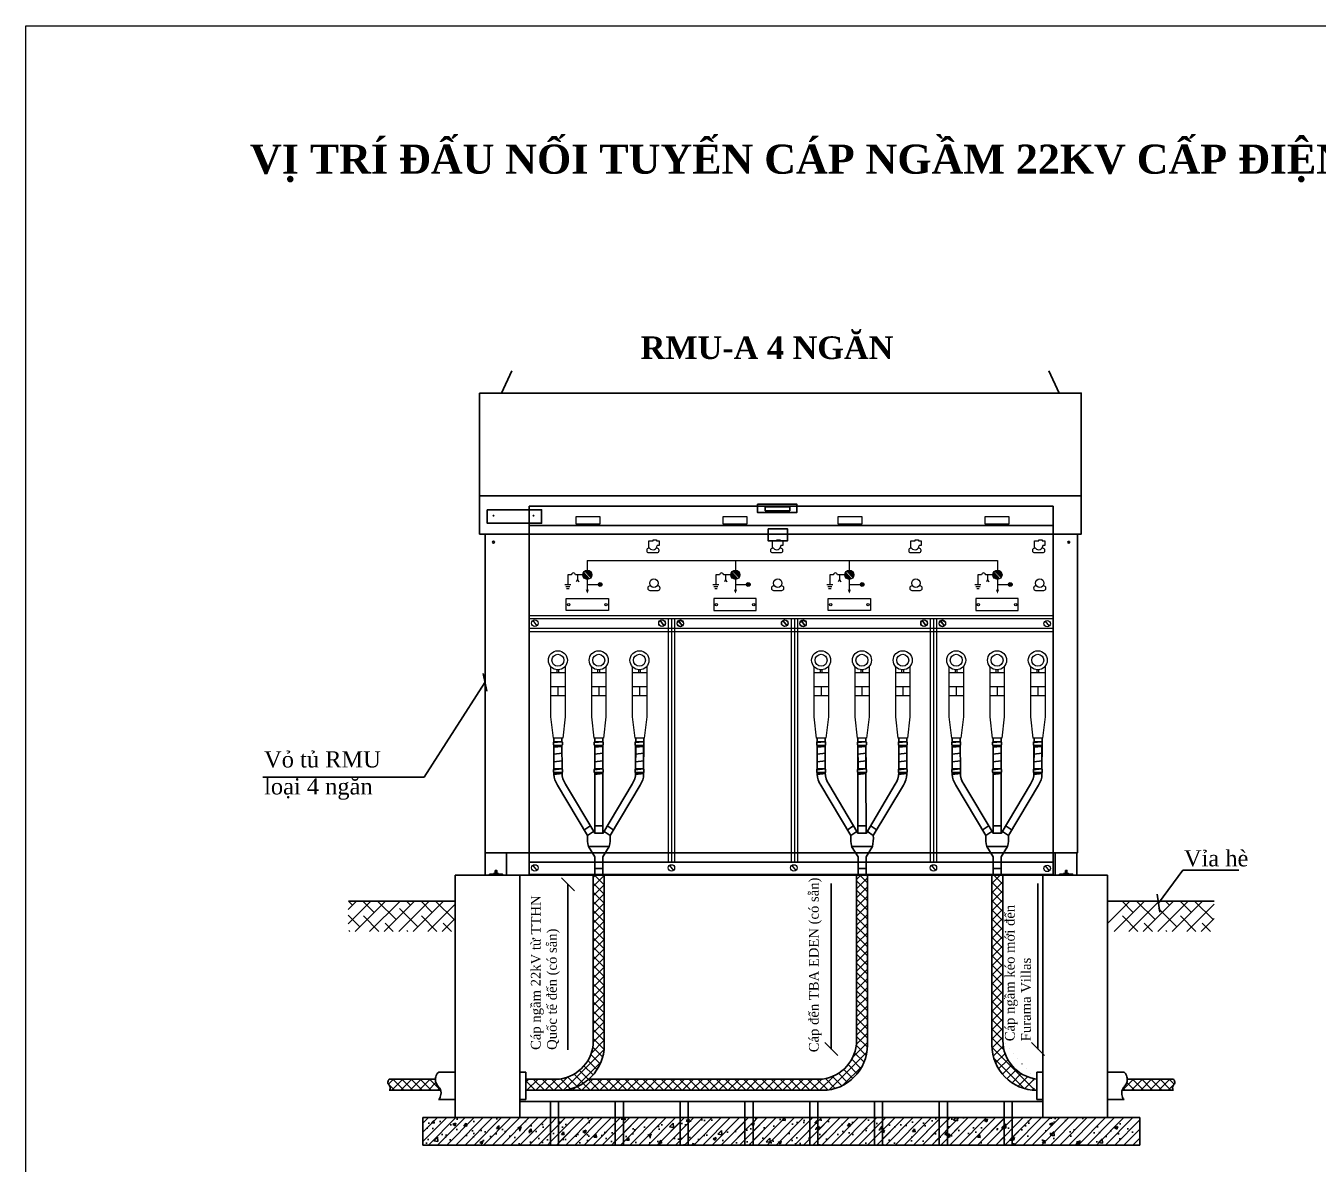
# Model space of a CAD drawing. Extents: x -186 to 682, y 299 to 595.
# Drawn here: x 275.7 to 475.5, y 419.3 to 595.2 of the extents above; entities that cross this region are included whole.
import ezdxf

# ---------------------------------------------------------------- set-up
doc = ezdxf.new("R2010")
doc.units = 0
doc.header["$LTSCALE"] = 2
doc.header["$MEASUREMENT"] = 0
doc.layers.get('0').update_dxf_attribs({"linetype": 'CONTINUOUS'})
doc.layers.get('DEFPOINTS').update_dxf_attribs({"linetype": 'CONTINUOUS'})
for name, color, linetype, lineweight in [('0-CON', 7, 'CONTINUOUS', 0), ('D.CHINH', 33, 'CONTINUOUS', 20), ('D.PHU', 143, 'CONTINUOUS', 13), ('DUONG CHINH', 151, 'CONTINUOUS', 18), ('DUONG PHU', 135, 'CONTINUOUS', 20), ('KHUNG TEN', 10, 'CONTINUOUS', 25)]:
    doc.layers.add(name, color=color, linetype=linetype, lineweight=lineweight)
for name, color, linetype in [('dien', 1, 'CONTINUOUS'), ('ff', 1, 'CONTINUOUS'), ('KETCAU', 7, 'CONTINUOUS'), ('XA-TT1', 7, 'CONTINUOUS'), ('XA-TT2', 7, 'CONTINUOUS')]:
    doc.layers.add(name, color=color, linetype=linetype)
doc.styles.add('COM2', font='VNARIAL.TTF', dxfattribs={"height": 2})
doc.styles.get("Standard").update_dxf_attribs({"font": 'ISOCP'})
doc.styles.add('VIET25', font='vntime.TTF', dxfattribs={"height": 2.5})
doc.dimstyles.new('PKT1', dxfattribs={"dimtxt": 2, "dimasz": 2, "dimexe": 3, "dimexo": 2, "dimgap": 1, "dimtad": 0, "dimtoh": 1, "dimdec": 0, "dimlfac": 10, "dimdsep": 46, "dimtxsty": 'COM2', "dimblk1": 'OBLIQUE', "dimblk2": 'OBLIQUE', "dimsah": 1, "dimcen": -1, "dimdle": 3, "dimclrd": 4, "dimclre": 4, "dimadec": 0, "dimazin": 0, "dimtfac": 1, "dimtdec": 0, "dimtmove": 0, "dimatfit": 3, "dimldrblk": 'OBLIQUE', "dimfxl": 3, "dimtvp": 1, "dimtolj": 1, "dimtzin": 0, "dimarcsym": 0})
pattern_1 = [(50, (354.4433, 97.8686), (5.02082, -0.439265), [0.525, -5.775]), (355, (354.4433, 97.8686), (-0.97126, 5.265345), [0.42, -4.62]), (100.4514, (354.8617, 97.832), (4.049566, 4.82608), [0.44618, -4.907995]), (46.1842, (354.443, 99.2686), (7.47069, -1.15863), [0.7875, -8.6625]), (96.6356, (355.066, 99.172), (6.54264, 6.81883), [0.66927, -7.36199]), (351.1842, (354.443, 99.2686), (6.54263, 6.81883), [0.63, -6.93]), (21, (355.1433, 98.9186), (4.17835, -2.81833), [0.525, -5.775]), (326, (355.1433, 98.9186), (1.70321, 5.07605), [0.42, -4.62]), (71.4514, (355.4915, 98.6837), (5.88156, 2.257713), [0.44618, -4.907995]), (37.5, (354.4433, 97.8686), (0.085119, 2.330257), [0, -4.564, 0, -4.69, 0, -4.6375]), (7.5, (354.4433, 97.8686), (1.841487, 2.760882), [0, -2.674, 0, -4.459, 0, -1.7675]), (327.5, (352.8823, 97.8686), (3.736757, -0.157884), [0, -1.75, 0, -5.46, 0, -7.245]), (317.5, (352.1823, 97.8686), (4.082303, 0.700735), [0, -2.275, 0, -3.626, 0, -5.145])]
pattern_2 = [(45, (354.4433, 97.8686), (-0.7071068, 0.7071068), [])]
pattern_3 = [(45, (354.4433, 97.8686), (-0.7071068, 0.7071068), []), (135, (354.4433, 97.8686), (-0.7071068, -0.7071068), [])]

# ---------------------------------------------------------------- blocks, each defined once
blk = doc.blocks.new('_OBLIQUE')
at = {"color": 0, "linetype": 'ByBlock'}
blk.add_line((-0.5, -0.5), (0.5, 0.5), dxfattribs=at)
blk = doc.blocks.new('1')
at = {"layer": 'dien', "color": 206}
for p, q in [((-112.04, 538.45), (-110.43, 541.87)), ((-25.83, 538.46), (-27.43, 541.87)), ((-115.43, 522.59), (-22.44, 522.59))]:
    blk.add_line(p, q, dxfattribs=at)
for points in [[(-115.43, 538.45), (-22.44, 538.45), (-22.44, 516.65), (-115.43, 516.65)], [(-114.24, 520.42), (-105.84, 520.42), (-105.84, 518.33), (-114.24, 518.33)], [(-72.48, 521.26), (-66.38, 521.26), (-66.38, 520), (-72.48, 520)], [(-71.28, 520.85), (-67.48, 520.85), (-67.48, 520.27), (-71.28, 520.27)], [(-70.8, 517.49), (-67.85, 517.49), (-67.85, 515.6), (-70.8, 515.6)], [(-114.58, 516.65), (-23.01, 516.65), (-23.01, 467.39), (-114.58, 467.39)], [(-114.58, 467.39), (-111.25, 467.39), (-111.25, 463.95), (-114.58, 463.95)], [(-26.44, 467.39), (-23.11, 467.39), (-23.11, 463.95), (-26.44, 463.95)]]:
    blk.add_lwpolyline(points, close=True, dxfattribs=at)
for points in [[(-113.33, 519.49, 1), (-113.24, 519.49, 1)], [(-107.14, 519.49, 1), (-107.05, 519.49, 1)], [(-113.43, 515.4, 1), (-113.15, 515.4, 1)], [(-24.5, 515.4, 1), (-24.23, 515.4, 1)]]:
    blk.add_lwpolyline(points, format="xyb", close=True, dxfattribs=at)
blk = doc.blocks.new('2')
at = {"layer": 'DUONG PHU'}
for p, q in [((-83.35, 496.33), (-83.35, 488.52)), ((-81.11, 496.33), (-81.11, 488.52)), ((-77.04, 496.33), (-77.04, 488.52)), ((-74.81, 496.33), (-74.81, 488.52)), ((-70.74, 496.33), (-70.74, 488.52)), ((-68.5, 496.33), (-68.5, 488.52)), ((-81.11, 495.34), (-83.35, 495.34)), ((-74.81, 495.34), (-77.04, 495.34)), ((-68.5, 495.34), (-70.74, 495.34)), ((-81.11, 493.19), (-83.35, 493.19)), ((-81.11, 491.81), (-83.35, 491.81)), ((-82.23, 493.19), (-82.23, 491.81)), ((-74.81, 493.19), (-77.04, 493.19)), ((-74.81, 491.81), (-77.04, 491.81)), ((-75.92, 493.19), (-75.92, 491.81)), ((-68.5, 493.19), (-70.74, 493.19)), ((-68.5, 491.81), (-70.74, 491.81)), ((-69.62, 493.19), (-69.62, 491.81)), ((-83.35, 488.52), (-82.97, 485.25)), ((-81.11, 488.52), (-81.49, 485.25)), ((-77.04, 488.52), (-76.66, 485.25)), ((-74.81, 488.52), (-75.19, 485.25)), ((-70.74, 488.52), (-70.36, 485.25)), ((-68.5, 488.52), (-68.88, 485.25)), ((-81.49, 485.25), (-82.97, 485.25)), ((-81.49, 485.25), (-81.8, 485.25)), ((-75.19, 485.25), (-76.66, 485.25)), ((-75.19, 485.25), (-75.5, 485.25)), ((-68.88, 485.25), (-70.36, 485.25)), ((-68.88, 485.25), (-69.19, 485.25))]:
    blk.add_line(p, q, dxfattribs=at)
for points in [[(-82.11, 495.81), (-82.11, 495.34), (-82.34, 495.34), (-82.34, 495.81)], [(-75.81, 495.81), (-75.81, 495.34), (-76.04, 495.34), (-76.04, 495.81)], [(-69.5, 495.81), (-69.5, 495.34), (-69.73, 495.34), (-69.73, 495.81)]]:
    blk.add_lwpolyline(points, dxfattribs=at)
for centre, radius in [((-82.23, 497.28), 1.47), ((-82.23, 497.28), 0.925), ((-75.92, 497.28), 1.47), ((-75.92, 497.28), 0.925), ((-69.62, 497.28), 1.47), ((-69.62, 497.28), 0.925)]:
    blk.add_circle(centre, radius, dxfattribs=at)
at = {"layer": 'ff', "color": 8}
for p, q in [((-76.52, 465.1), (-76.52, 464.09)), ((-75.28, 465.1), (-76.52, 465.1)), ((-75.28, 464.09), (-75.28, 465.1))]:
    blk.add_line(p, q, dxfattribs=at)
at = {"layer": 'KETCAU', "color": 8}
for p, q in [((-76.52, 466.9), (-77.51, 468.48)), ((-77.51, 468.48), (-74.3, 468.48)), ((-75.28, 466.9), (-74.3, 468.48))]:
    blk.add_line(p, q, dxfattribs=at)
for points in [[(-76.52, 466.9), (-76.52, 464.11)], [(-75.28, 466.9), (-75.28, 464.11)]]:
    blk.add_lwpolyline(points, dxfattribs=at)
at = {"layer": 'XA-TT1', "color": 8}
for p, q in [((-77.31, 471.66), (-78.22, 471.03)), ((-76.53, 471.68), (-75.29, 471.68)), ((-74.5, 471.66), (-73.59, 471.02)), ((-76.73, 470.84), (-77.64, 470.2)), ((-76.53, 470.55), (-75.29, 470.55)), ((-75.07, 470.84), (-74.16, 470.2))]:
    blk.add_line(p, q, dxfattribs=at)
at = {"layer": 'XA-TT1', "color": 8, "flags": 128}
for points in [[(-82.84, 484.7), (-82.84, 485.25)], [(-82.83, 480.5), (-82.84, 484.12)], [(-81.61, 485.25), (-81.61, 484.7)], [(-81.61, 484.12), (-81.59, 480.49)], [(-76.54, 484.69), (-76.54, 485.25)], [(-76.53, 480.49), (-76.54, 484.13)], [(-76.52, 480.5), (-76.53, 484.12)], [(-75.3, 485.25), (-75.3, 484.7)], [(-75.3, 484.13), (-75.3, 480.49)], [(-75.3, 484.12), (-75.29, 480.49)], [(-70.22, 480.5), (-70.23, 484.12)], [(-70.2, 484.12), (-70.21, 480.36)], [(-70.2, 485.25), (-70.2, 484.56)], [(-68.99, 484.12), (-68.98, 480.49)], [(-68.97, 480.48), (-68.96, 484.15)], [(-68.96, 484.68), (-68.96, 485.25)], [(-76.53, 470.5), (-76.53, 479.92)], [(-75.3, 479.92), (-75.29, 470.51)]]:
    blk.add_lwpolyline(points, dxfattribs=at)
for points in [[(-77.64, 470.2), (-82.28, 477.97, -0.153961), (-82.83, 479.69), (-82.83, 479.92)], [(-81.59, 479.93), (-81.59, 479.86, 0.153961), (-81.05, 478.14), (-76.53, 470.55)], [(-70.21, 479.92), (-70.21, 479.86, -0.153961), (-70.76, 478.14), (-75.29, 470.53)], [(-74.16, 470.2), (-69.52, 477.97, 0.153961), (-68.98, 479.69), (-68.98, 479.93)]]:
    blk.add_lwpolyline(points, format="xyb", dxfattribs=at)
at = {"layer": 'XA-TT2', "color": 8}
for p, q in [((-81.61, 484.7), (-82.9, 484.55)), ((-82.9, 484.22), (-82.9, 484.6)), ((-81.54, 483.98), (-82.9, 483.98)), ((-81.57, 483.97), (-82.86, 483.83)), ((-82.8, 484.7), (-81.64, 484.7)), ((-81.64, 484.12), (-82.8, 484.12)), ((-81.54, 484.6), (-81.54, 484.22)), ((-75.3, 484.7), (-76.6, 484.55)), ((-76.6, 484.22), (-76.6, 484.6)), ((-75.24, 483.98), (-76.6, 483.98)), ((-75.26, 483.97), (-76.56, 483.83)), ((-76.5, 484.7), (-75.34, 484.7)), ((-75.34, 484.12), (-76.5, 484.12)), ((-75.24, 484.6), (-75.24, 484.22)), ((-69, 484.7), (-70.29, 484.55)), ((-70.29, 484.22), (-70.29, 484.6)), ((-68.93, 483.98), (-70.29, 483.98)), ((-68.96, 483.97), (-70.25, 483.83)), ((-70.19, 484.7), (-69.03, 484.7)), ((-69.03, 484.12), (-70.19, 484.12)), ((-68.93, 484.6), (-68.93, 484.22)), ((-81.57, 482.9), (-82.86, 482.75)), ((-81.57, 481.73), (-82.86, 481.59)), ((-75.26, 482.9), (-76.56, 482.75)), ((-75.26, 481.73), (-76.56, 481.59)), ((-68.96, 482.9), (-70.25, 482.75)), ((-68.96, 481.73), (-70.25, 481.59)), ((-81.61, 480.49), (-82.9, 480.35)), ((-82.9, 480.02), (-82.9, 480.4)), ((-81.54, 479.78), (-82.9, 479.78)), ((-81.57, 479.77), (-82.86, 479.62)), ((-82.8, 480.5), (-81.64, 480.5)), ((-81.64, 479.92), (-82.8, 479.92)), ((-81.54, 480.4), (-81.54, 480.02)), ((-75.3, 480.49), (-76.6, 480.35)), ((-76.6, 480.02), (-76.6, 480.4)), ((-75.24, 479.78), (-76.6, 479.78)), ((-75.26, 479.77), (-76.56, 479.62)), ((-76.5, 480.5), (-75.34, 480.5)), ((-75.34, 479.92), (-76.5, 479.92)), ((-75.24, 480.4), (-75.24, 480.02)), ((-69, 480.49), (-70.29, 480.35)), ((-70.29, 480.02), (-70.29, 480.4)), ((-68.93, 479.78), (-70.29, 479.78)), ((-68.96, 479.77), (-70.25, 479.62)), ((-70.19, 480.5), (-69.03, 480.5)), ((-69.03, 479.92), (-70.19, 479.92)), ((-68.93, 480.4), (-68.93, 480.02))]:
    blk.add_line(p, q, dxfattribs=at)
for centre, radius, start, end in [((-82.8, 484.6), 0.1, 90, 180), ((-82.8, 484.22), 0.1, 180, 270), ((-81.64, 484.6), 0.1, 0, 90), ((-81.64, 484.22), 0.1, 270, 360), ((-76.5, 484.6), 0.1, 90, 180), ((-76.5, 484.22), 0.1, 180, 270), ((-75.34, 484.6), 0.1, 0, 90), ((-75.34, 484.22), 0.1, 270, 360), ((-70.19, 484.6), 0.1, 90, 180), ((-70.19, 484.22), 0.1, 180, 270), ((-69.03, 484.6), 0.1, 0, 90), ((-69.03, 484.22), 0.1, 270, 360), ((-82.8, 480.4), 0.1, 90, 180), ((-82.8, 480.02), 0.1, 180, 270), ((-81.64, 480.4), 0.1, 0, 90), ((-81.64, 480.02), 0.1, 270, 360), ((-76.5, 480.4), 0.1, 90, 180), ((-76.5, 480.02), 0.1, 180, 270), ((-75.34, 480.4), 0.1, 0, 90), ((-75.34, 480.02), 0.1, 270, 360), ((-70.19, 480.4), 0.1, 90, 180), ((-70.19, 480.02), 0.1, 180, 270), ((-69.03, 480.4), 0.1, 0, 90), ((-69.03, 480.02), 0.1, 270, 360), ((-71.47, 469.82), 6.18, 176.4366, 192.4983), ((-80.33, 469.82), 6.18, 347.5017, 3.5634)]:
    blk.add_arc(centre, radius, start, end, dxfattribs=at)

msp = doc.modelspace()

# ---------------------------------------------------------------- hatches: boundary and pattern name
at = {"layer": 'D.CHINH'}
h = msp.add_hatch(color=256, dxfattribs=at)
h.paths.add_polyline_path([(363, 509.9, 0.164222), (363.15, 510.32, 0.599022), (362.06, 510.91)])
h.paths.add_polyline_path([(361.87, 510.72, 0.150174), (361.75, 510.32, 0.58155), (362.81, 509.72)])
h = msp.add_hatch(color=256, dxfattribs=at)
h.paths.add_polyline_path([(385.95, 509.93, 0.164222), (386.1, 510.35, 0.599022), (385.01, 510.93)])
h.paths.add_polyline_path([(384.82, 510.75, 0.150174), (384.7, 510.35, 0.58155), (385.75, 509.75)])
h = msp.add_hatch(color=256, dxfattribs=at)
h.paths.add_polyline_path([(403.5, 509.9, 0.164222), (403.65, 510.32, 0.599022), (402.56, 510.91)])
h.paths.add_polyline_path([(402.37, 510.72, 0.150174), (402.25, 510.32, 0.58155), (403.31, 509.72)])
h = msp.add_hatch(color=256, dxfattribs=at)
h.paths.add_polyline_path([(426.45, 509.93, 0.164222), (426.6, 510.35, 0.599022), (425.51, 510.93)])
h.paths.add_polyline_path([(425.32, 510.75, 0.150174), (425.2, 510.35, 0.58155), (426.25, 509.75)])
h = msp.add_hatch(color=256, dxfattribs=at)
edge = h.paths.add_edge_path()
edge.add_arc((364.51, 508.86), 0.3, 0, 360)
h = msp.add_hatch(color=256, dxfattribs=at)
edge = h.paths.add_edge_path()
edge.add_arc((387.41, 508.86), 0.3, 0, 360)
h = msp.add_hatch(color=256, dxfattribs=at)
edge = h.paths.add_edge_path()
edge.add_arc((405.01, 508.86), 0.3, 0, 360)
h = msp.add_hatch(color=256, dxfattribs=at)
edge = h.paths.add_edge_path()
edge.add_arc((427.91, 508.86), 0.3, 0, 360)
at = {"layer": 'XA-TT2'}
h = msp.add_hatch(dxfattribs=at)
h.set_pattern_fill('ANSI37', color=8, scale=8, style=0)
h.set_pattern_definition([(45, (461.3119, 0), (-0.7071068, 0.7071068), []), (135, (461.3119, 0), (-0.7071068, -0.7071068), [])])
h.paths.add_polyline_path([(363.46, 438.37, -0.378308), (358.21, 432.42), (353.04, 432.42), (353.04, 430.68), (358.21, 430.68, 0.412087), (365.16, 437.68), (365.16, 463.95), (363.46, 463.95)])
h.paths.add_polyline_path([(362.77, 432.42, -0.180139), (358.21, 430.68), (379.31, 430.68), (398.88, 430.68, 0.412087), (405.83, 437.68), (405.83, 463.95), (404.14, 463.95), (404.14, 438.37, -0.378308), (398.88, 432.42)])
h = msp.add_hatch(dxfattribs=at)
h.set_pattern_fill('ANSI37', color=8, scale=8, style=0)
h.set_pattern_definition(pattern_3)
edge = h.paths.add_edge_path()
edge.add_line((431.61, 430.7), (431.61, 432.48))
edge.add_arc((432.76, 438.37), 6, 180, 258.9778, ccw=False)
edge.add_line((426.76, 438.37), (426.76, 463.94))
edge.add_line((426.76, 463.94), (425.06, 463.94))
edge.add_line((425.06, 463.94), (425.06, 437.68))
edge.add_arc((432.06, 437.68), 7, 180, 266.272)
h = msp.add_hatch(dxfattribs=at)
h.set_pattern_fill('ANSI37', color=8, scale=8, style=0)
h.set_pattern_definition(pattern_3)
edge = h.paths.add_edge_path()
edge.add_spline(control_points=[(339.86, 430.7), (339.82, 430.82), (339.7, 431.09), (339.31, 431.45), (339.07, 431.93), (339.05, 432.28), (339.05, 432.39)], knot_values=[1.25519, 1.25519, 1.25519, 1.25519, 1.62417, 2.1393, 2.832941, 3.163339, 3.163339, 3.163339, 3.163339], degree=3, periodic=0)
edge.add_line((339.05, 432.39), (331.91, 432.39))
edge.add_spline(control_points=[(331.91, 432.39), (331.87, 432.35), (331.79, 432.26), (331.72, 432.06), (331.7, 431.81), (331.82, 431.57), (332.04, 431.36), (332.08, 431.07), (332.02, 430.85), (331.98, 430.73), (331.93, 430.71), (331.91, 430.7)], knot_values=[0, 0, 0, 0, 0.17181, 0.343286, 0.633863, 0.911157, 1.117088, 1.52073, 1.696748, 1.814714, 1.870314, 1.870314, 1.870314, 1.870314], degree=3, periodic=0)
edge.add_line((331.91, 430.7), (339.86, 430.7))
h = msp.add_hatch(dxfattribs=at)
h.set_pattern_fill('ANSI37', color=8, scale=8, style=0)
h.set_pattern_definition([(135, (430.6073, 97.8686), (0.7071068, 0.7071068), []), (45, (430.6073, 97.8686), (0.7071068, -0.7071068), [])])
edge = h.paths.add_edge_path()
edge.add_spline(control_points=[(445.19, 430.7), (445.23, 430.82), (445.35, 431.09), (445.74, 431.45), (445.98, 431.93), (446, 432.28), (446, 432.39)], knot_values=[1.25519, 1.25519, 1.25519, 1.25519, 1.62417, 2.1393, 2.832941, 3.163339, 3.163339, 3.163339, 3.163339], degree=3, periodic=0)
edge.add_line((446, 432.39), (453.14, 432.39))
edge.add_spline(control_points=[(453.14, 432.39), (453.18, 432.35), (453.26, 432.26), (453.33, 432.06), (453.35, 431.81), (453.23, 431.57), (453.01, 431.36), (452.97, 431.07), (453.03, 430.85), (453.07, 430.73), (453.12, 430.71), (453.14, 430.7)], knot_values=[0, 0, 0, 0, 0.17181, 0.343286, 0.633863, 0.911157, 1.117088, 1.52073, 1.696748, 1.814714, 1.870314, 1.870314, 1.870314, 1.870314], degree=3, periodic=0)
edge.add_line((453.14, 430.7), (445.19, 430.7))
h = msp.add_hatch(dxfattribs=at)
h.set_pattern_fill('AR-CONC', color=8, scale=0.7, style=0)
h.set_pattern_definition(pattern_1)
h.paths.add_polyline_path([(337.11, 426.46), (337.11, 422.23), (356.83, 422.23), (356.83, 426.46)])
h = msp.add_hatch(dxfattribs=at)
h.set_pattern_fill('AR-CONC', color=8, scale=0.7, style=0)
h.set_pattern_definition(pattern_1)
h.paths.add_polyline_path([(337.11, 426.46), (337.11, 422.23), (356.83, 422.23), (356.83, 426.46)])
h = msp.add_hatch(dxfattribs=at)
h.set_pattern_fill('ANSI31', color=8, scale=8, style=0)
h.set_pattern_definition(pattern_2)
h.paths.add_polyline_path([(337.11, 426.46), (337.11, 422.23), (356.83, 422.23), (356.83, 426.46)])
h = msp.add_hatch(dxfattribs=at)
h.set_pattern_fill('AR-CONC', color=8, scale=0.7, style=0)
h.set_pattern_definition(pattern_1)
h.paths.add_polyline_path([(356.83, 426.46), (356.83, 422.23), (447.93, 422.23), (447.93, 426.46)])
h = msp.add_hatch(dxfattribs=at)
h.set_pattern_fill('ANSI31', color=8, scale=8, style=0)
h.set_pattern_definition(pattern_2)
h.paths.add_polyline_path([(447.93, 422.23), (447.93, 426.46), (356.83, 426.46), (356.83, 422.23)])
h = msp.add_hatch(dxfattribs=at)
h.set_pattern_fill('AR-CONC', color=8, scale=0.7, style=0)
h.set_pattern_definition(pattern_1)
h.paths.add_polyline_path([(366.84, 426.46), (358.09, 426.46), (358.09, 422.23), (366.84, 422.23)])
h = msp.add_hatch(dxfattribs=at)
h.set_pattern_fill('ANSI31', color=8, scale=8, style=0)
h.set_pattern_definition(pattern_2)
h.paths.add_polyline_path([(366.84, 426.46), (358.09, 426.46), (358.09, 422.23), (366.84, 422.23)])
h = msp.add_hatch(dxfattribs=at)
h.set_pattern_fill('AR-CONC', color=8, scale=0.7, style=0)
h.set_pattern_definition(pattern_1)
h.paths.add_polyline_path([(376.86, 426.46), (368.11, 426.46), (368.11, 422.23), (376.86, 422.23)])
h = msp.add_hatch(dxfattribs=at)
h.set_pattern_fill('ANSI31', color=8, scale=8, style=0)
h.set_pattern_definition(pattern_2)
h.paths.add_polyline_path([(376.86, 426.46), (368.11, 426.46), (368.11, 422.23), (376.86, 422.23)])
h = msp.add_hatch(dxfattribs=at)
h.set_pattern_fill('AR-CONC', color=8, scale=0.7, style=0)
h.set_pattern_definition(pattern_1)
h.paths.add_polyline_path([(386.88, 426.46), (378.13, 426.46), (378.13, 422.23), (386.88, 422.23)])
h = msp.add_hatch(dxfattribs=at)
h.set_pattern_fill('ANSI31', color=8, scale=8, style=0)
h.set_pattern_definition(pattern_2)
h.paths.add_polyline_path([(386.88, 426.46), (378.13, 426.46), (378.13, 422.23), (386.88, 422.23)])
h = msp.add_hatch(dxfattribs=at)
h.set_pattern_fill('AR-CONC', color=8, scale=0.7, style=0)
h.set_pattern_definition(pattern_1)
h.paths.add_polyline_path([(396.9, 426.46), (388.15, 426.46), (388.15, 422.23), (396.9, 422.23)])
h = msp.add_hatch(dxfattribs=at)
h.set_pattern_fill('ANSI31', color=8, scale=8, style=0)
h.set_pattern_definition(pattern_2)
h.paths.add_polyline_path([(396.9, 426.46), (388.15, 426.46), (388.15, 422.23), (396.9, 422.23)])
h = msp.add_hatch(dxfattribs=at)
h.set_pattern_fill('AR-CONC', color=8, scale=0.7, style=0)
h.set_pattern_definition(pattern_1)
h.paths.add_polyline_path([(406.91, 426.46), (398.16, 426.46), (398.16, 422.23), (406.91, 422.23)])
h = msp.add_hatch(dxfattribs=at)
h.set_pattern_fill('ANSI31', color=8, scale=8, style=0)
h.set_pattern_definition(pattern_2)
h.paths.add_polyline_path([(406.91, 426.46), (398.16, 426.46), (398.16, 422.23), (406.91, 422.23)])
h = msp.add_hatch(dxfattribs=at)
h.set_pattern_fill('AR-CONC', color=8, scale=0.7, style=0)
h.set_pattern_definition(pattern_1)
h.paths.add_polyline_path([(416.93, 426.46), (408.18, 426.46), (408.18, 422.23), (416.93, 422.23)])
h = msp.add_hatch(dxfattribs=at)
h.set_pattern_fill('ANSI31', color=8, scale=8, style=0)
h.set_pattern_definition(pattern_2)
h.paths.add_polyline_path([(416.93, 426.46), (408.18, 426.46), (408.18, 422.23), (416.93, 422.23)])
h = msp.add_hatch(dxfattribs=at)
h.set_pattern_fill('AR-CONC', color=8, scale=0.7, style=0)
h.set_pattern_definition(pattern_1)
h.paths.add_polyline_path([(418.2, 426.46), (418.2, 422.23), (426.95, 422.23), (426.95, 426.46)])
h = msp.add_hatch(dxfattribs=at)
h.set_pattern_fill('ANSI31', color=8, scale=8, style=0)
h.set_pattern_definition(pattern_2)
h.paths.add_polyline_path([(426.95, 422.23), (426.95, 426.46), (418.2, 426.46), (418.2, 422.23)])
h = msp.add_hatch(dxfattribs=at)
h.set_pattern_fill('AR-CONC', color=8, scale=0.7, style=0)
h.set_pattern_definition(pattern_1)
h.paths.add_polyline_path([(447.93, 426.46), (428.22, 426.46), (428.22, 422.23), (447.93, 422.23)])
h = msp.add_hatch(dxfattribs=at)
h.set_pattern_fill('ANSI31', color=8, scale=8, style=0)
h.set_pattern_definition(pattern_2)
h.paths.add_polyline_path([(447.93, 426.46), (428.22, 426.46), (428.22, 422.23), (447.93, 422.23)])

# ---------------------------------------------------------------- linework, layer by layer
at = {"layer": '0-CON'}
for p, q in [((275.74, 298.81), (275.74, 595.21)), ((275.74, 595.21), (682.22, 595.21))]:
    msp.add_line(p, q, dxfattribs=at)
at = {"layer": 'D.CHINH'}
for p, q in [((362.53, 512.59), (362.53, 511.06)), ((362.53, 512.59), (403.03, 512.59)), ((385.43, 512.59), (385.43, 511.06)), ((403.03, 512.59), (403.03, 511.06)), ((403.03, 512.59), (425.93, 512.59)), ((425.93, 512.59), (425.93, 511.06)), ((359.51, 510.36), (359.51, 508.84)), ((360.08, 510.36), (359.51, 510.36)), ((361.83, 510.36), (360.68, 510.36)), ((361.01, 509.64), (360.81, 509.26)), ((361.01, 510.36), (361.01, 509.64)), ((361.01, 509.64), (361.21, 509.26)), ((361.95, 510.76), (362.89, 509.76)), ((362.14, 510.95), (363.09, 509.94)), ((362.53, 509.66), (362.53, 508.06)), ((382.98, 510.36), (382.41, 510.36)), ((382.41, 510.36), (382.41, 508.84)), ((384.73, 510.36), (383.58, 510.36)), ((383.91, 509.64), (383.71, 509.26)), ((383.91, 510.36), (383.91, 509.64)), ((383.91, 509.64), (384.11, 509.26)), ((384.85, 510.76), (385.79, 509.76)), ((385.04, 510.95), (385.99, 509.94)), ((385.43, 509.66), (385.43, 508.06)), ((400.01, 510.36), (400.01, 508.84)), ((400.58, 510.36), (400.01, 510.36)), ((402.33, 510.36), (401.18, 510.36)), ((401.51, 509.64), (401.31, 509.26)), ((401.51, 510.36), (401.51, 509.64)), ((401.51, 509.64), (401.71, 509.26)), ((402.45, 510.76), (403.39, 509.76)), ((402.64, 510.95), (403.59, 509.94)), ((403.03, 509.66), (403.03, 508.06)), ((423.48, 510.36), (422.91, 510.36)), ((422.91, 510.36), (422.91, 508.84)), ((425.23, 510.36), (424.08, 510.36)), ((424.41, 509.64), (424.21, 509.26)), ((424.41, 510.36), (424.41, 509.64)), ((424.41, 509.64), (424.61, 509.26)), ((425.35, 510.76), (426.29, 509.76)), ((425.54, 510.95), (426.49, 509.94)), ((425.93, 509.66), (425.93, 508.06)), ((359.03, 508.84), (359.98, 508.84)), ((359.19, 508.54), (359.83, 508.54)), ((359.32, 508.24), (359.7, 508.24)), ((362.53, 508.86), (364.51, 508.86)), ((381.93, 508.84), (382.88, 508.84)), ((382.09, 508.54), (382.73, 508.54)), ((382.22, 508.24), (382.6, 508.24)), ((385.43, 508.86), (387.41, 508.86)), ((399.53, 508.84), (400.48, 508.84)), ((399.69, 508.54), (400.33, 508.54)), ((399.82, 508.24), (400.2, 508.24)), ((403.03, 508.86), (405.01, 508.86)), ((422.43, 508.84), (423.38, 508.84)), ((422.59, 508.54), (423.23, 508.54)), ((422.72, 508.24), (423.1, 508.24)), ((425.93, 508.86), (427.91, 508.86))]:
    msp.add_line(p, q, dxfattribs=at)
for points in [[(362.53, 507.46, 0, 0.5, 0), (362.53, 508.06, 0.5, 0.5, 0)], [(385.43, 507.46, 0, 0.5, 0), (385.43, 508.06, 0.5, 0.5, 0)], [(403.03, 507.46, 0, 0.5, 0), (403.03, 508.06, 0.5, 0.5, 0)], [(425.93, 507.46, 0, 0.5, 0), (425.93, 508.06, 0.5, 0.5, 0)]]:
    msp.add_lwpolyline(points, format="xyseb", dxfattribs=at)
for centre, radius in [((362.53, 510.36), 0.7), ((385.43, 510.36), 0.7), ((403.03, 510.36), 0.7), ((425.93, 510.36), 0.7), ((364.51, 508.86), 0.3), ((387.41, 508.86), 0.3), ((405.01, 508.86), 0.3), ((427.91, 508.86), 0.3)]:
    msp.add_circle(centre, radius, dxfattribs=at)
for centre in [(360.38, 510.36), (383.28, 510.36), (400.88, 510.36), (423.78, 510.36)]:
    msp.add_arc(centre, 0.3, 0, 180, dxfattribs=at)
at = {"layer": 'D.PHU'}
for p, q in [((372.03, 514.47), (372.03, 515.59)), ((372.03, 515.59), (372.69, 515.59)), ((372.69, 515.59), (372.69, 515.79)), ((372.69, 515.79), (373.23, 515.79)), ((373.23, 515.79), (373.23, 515.59)), ((373.23, 515.59), (373.63, 515.59)), ((373.63, 515.59), (373.63, 515.13)), ((391.16, 514.47), (391.16, 515.59)), ((391.16, 515.59), (391.82, 515.59)), ((391.82, 515.79), (392.36, 515.79)), ((391.82, 515.59), (391.82, 515.79)), ((392.36, 515.79), (392.36, 515.59)), ((392.36, 515.59), (392.76, 515.59)), ((392.76, 515.59), (392.76, 515.13)), ((412.53, 514.47), (412.53, 515.59)), ((412.53, 515.59), (413.19, 515.59)), ((413.19, 515.59), (413.19, 515.79)), ((413.19, 515.79), (413.73, 515.79)), ((413.73, 515.79), (413.73, 515.59)), ((413.73, 515.59), (414.13, 515.59)), ((414.13, 515.59), (414.13, 515.13)), ((431.66, 514.47), (431.66, 515.59)), ((431.66, 515.59), (432.32, 515.59)), ((432.32, 515.79), (432.86, 515.79)), ((432.32, 515.59), (432.32, 515.79)), ((432.86, 515.79), (432.86, 515.59)), ((432.86, 515.59), (433.26, 515.59)), ((433.26, 515.59), (433.26, 515.13)), ((371.71, 514.15), (371.71, 514.11)), ((372.16, 514.47), (372.03, 514.47)), ((372.03, 513.79), (373.31, 513.79)), ((373.31, 514.47), (373.18, 514.47)), ((373.63, 514.89), (373.33, 514.89)), ((373.63, 515.13), (373.63, 514.89)), ((373.63, 514.11), (373.63, 514.15)), ((390.84, 514.15), (390.84, 514.11)), ((391.29, 514.47), (391.16, 514.47)), ((391.16, 513.79), (392.44, 513.79)), ((392.44, 514.47), (392.31, 514.47)), ((392.76, 514.89), (392.46, 514.89)), ((392.76, 515.13), (392.76, 514.89)), ((392.76, 514.11), (392.76, 514.15)), ((412.21, 514.15), (412.21, 514.11)), ((412.66, 514.47), (412.53, 514.47)), ((412.53, 513.79), (413.81, 513.79)), ((413.81, 514.47), (413.68, 514.47)), ((414.13, 514.89), (413.83, 514.89)), ((414.13, 515.13), (414.13, 514.89)), ((414.13, 514.11), (414.13, 514.15)), ((431.34, 514.15), (431.34, 514.11)), ((431.79, 514.47), (431.66, 514.47)), ((431.66, 513.79), (432.94, 513.79)), ((432.94, 514.47), (432.81, 514.47)), ((433.26, 514.89), (432.96, 514.89)), ((433.26, 515.13), (433.26, 514.89)), ((433.26, 514.11), (433.26, 514.15)), ((371.87, 508.32), (371.87, 508.28)), ((372.32, 508.64), (372.19, 508.64)), ((372.19, 507.96), (373.47, 507.96)), ((373.47, 508.64), (373.34, 508.64)), ((373.79, 508.28), (373.79, 508.32)), ((391, 508.32), (391, 508.28)), ((391.45, 508.64), (391.32, 508.64)), ((391.32, 507.96), (392.6, 507.96)), ((392.6, 508.64), (392.47, 508.64)), ((392.92, 508.28), (392.92, 508.32)), ((412.37, 508.32), (412.37, 508.28)), ((412.82, 508.64), (412.69, 508.64)), ((412.69, 507.96), (413.97, 507.96)), ((413.97, 508.64), (413.84, 508.64)), ((414.29, 508.28), (414.29, 508.32)), ((431.5, 508.32), (431.5, 508.28)), ((431.95, 508.64), (431.82, 508.64)), ((431.82, 507.96), (433.1, 507.96)), ((433.1, 508.64), (432.97, 508.64)), ((433.42, 508.28), (433.42, 508.32)), ((353.53, 504.09), (394.03, 504.09)), ((353.53, 503.59), (394.03, 503.59)), ((375.03, 503.59), (375.03, 465.96)), ((375.53, 503.59), (375.53, 465.96)), ((375.53, 503.59), (375.53, 465.96)), ((376.03, 503.59), (376.03, 465.96)), ((394.03, 504.09), (434.53, 504.09)), ((394.03, 503.59), (434.53, 503.59)), ((394.03, 503.59), (394.03, 465.96)), ((394.53, 503.59), (394.53, 465.96)), ((394.53, 503.59), (394.53, 465.96)), ((395.03, 503.59), (395.03, 465.96)), ((415.53, 503.59), (415.53, 465.96)), ((416.03, 503.59), (416.03, 465.96)), ((416.03, 503.59), (416.03, 465.96)), ((416.53, 503.59), (416.53, 465.96)), ((353.53, 502.09), (394.03, 502.09)), ((353.53, 501.59), (394.03, 501.59)), ((354.09, 503.28), (354.72, 502.5)), ((373.74, 503.28), (374.37, 502.5)), ((373.79, 503.28), (374.42, 502.5)), ((376.59, 503.28), (377.22, 502.5)), ((376.59, 503.2), (377.22, 502.42)), ((392.72, 503.28), (393.35, 502.5)), ((392.77, 503.28), (393.4, 502.5)), ((394.03, 502.09), (434.53, 502.09)), ((394.03, 501.59), (434.53, 501.59)), ((395.57, 503.28), (396.2, 502.5)), ((395.57, 503.2), (396.2, 502.42)), ((414.24, 503.28), (414.87, 502.5)), ((414.29, 503.28), (414.92, 502.5)), ((417.09, 503.28), (417.72, 502.5)), ((417.09, 503.2), (417.72, 502.42)), ((433.29, 503.2), (433.92, 502.42)), ((354.09, 465.45), (354.72, 464.67)), ((375.22, 465.45), (375.85, 464.67)), ((375.22, 465.45), (375.85, 464.67)), ((394.14, 465.45), (394.77, 464.67)), ((394.14, 465.45), (394.77, 464.67)), ((415.72, 465.45), (416.35, 464.67)), ((415.72, 465.45), (416.35, 464.67)), ((433.29, 465.38), (433.92, 464.6))]:
    msp.add_line(p, q, dxfattribs=at)
for points in [[(360.83, 519.37), (364.47, 519.37), (364.47, 518.21), (360.83, 518.21)], [(383.55, 519.37), (387.19, 519.37), (387.19, 518.21), (383.55, 518.21)], [(401.33, 519.37), (404.97, 519.37), (404.97, 518.21), (401.33, 518.21)], [(424.05, 519.37), (427.69, 519.37), (427.69, 518.21), (424.05, 518.21)]]:
    msp.add_lwpolyline(points, close=True, dxfattribs=at)
for centre, radius in [((372.83, 509.06), 0.66), ((391.96, 509.06), 0.66), ((413.33, 509.06), 0.66), ((432.46, 509.06), 0.66), ((359.66, 505.76), 0.175), ((365.43, 505.76), 0.175), ((382.48, 505.76), 0.175), ((388.26, 505.76), 0.175), ((400.16, 505.76), 0.175), ((405.93, 505.76), 0.175), ((422.98, 505.76), 0.175), ((428.76, 505.76), 0.175), ((354.41, 502.89), 0.5), ((374.06, 502.89), 0.5), ((374.11, 502.89), 0.5), ((376.91, 502.89), 0.5), ((393.03, 502.89), 0.5), ((393.08, 502.89), 0.5), ((395.88, 502.89), 0.5), ((414.56, 502.89), 0.5), ((414.61, 502.89), 0.5), ((417.41, 502.89), 0.5), ((376.91, 502.81), 0.5), ((395.88, 502.81), 0.5), ((417.41, 502.81), 0.5), ((433.61, 502.81), 0.5), ((354.41, 465.06), 0.5), ((375.53, 465.06), 0.5), ((375.53, 465.06), 0.5), ((394.46, 465.06), 0.5), ((394.46, 465.06), 0.5), ((416.03, 465.06), 0.5), ((416.03, 465.06), 0.5), ((433.61, 464.99), 0.5)]:
    msp.add_circle(centre, radius, dxfattribs=at)
for centre, radius, start, end in [((372.03, 514.15), 0.32, 90, 180), ((372.03, 514.11), 0.32, 180, 270), ((372.67, 514.89), 0.66, 219.5212, 0), ((373.31, 514.15), 0.32, 0, 90), ((373.31, 514.11), 0.32, 270, 0), ((391.16, 514.15), 0.32, 90, 180), ((391.16, 514.11), 0.32, 180, 270), ((391.8, 514.89), 0.66, 219.5212, 0), ((392.44, 514.15), 0.32, 0, 90), ((392.44, 514.11), 0.32, 270, 0), ((412.53, 514.15), 0.32, 90, 180), ((412.53, 514.11), 0.32, 180, 270), ((413.17, 514.89), 0.66, 219.5212, 0), ((413.81, 514.15), 0.32, 0, 90), ((413.81, 514.11), 0.32, 270, 0), ((431.66, 514.15), 0.32, 90, 180), ((431.66, 514.11), 0.32, 180, 270), ((432.3, 514.89), 0.66, 219.5212, 0), ((432.94, 514.15), 0.32, 0, 90), ((432.94, 514.11), 0.32, 270, 0), ((372.19, 508.32), 0.32, 90, 180), ((372.19, 508.28), 0.32, 180, 270), ((373.47, 508.32), 0.32, 0, 90), ((373.47, 508.28), 0.32, 270, 0), ((391.32, 508.32), 0.32, 90, 180), ((391.32, 508.28), 0.32, 180, 270), ((392.6, 508.32), 0.32, 0, 90), ((392.6, 508.28), 0.32, 270, 0), ((412.69, 508.32), 0.32, 90, 180), ((412.69, 508.28), 0.32, 180, 270), ((413.97, 508.32), 0.32, 0, 90), ((413.97, 508.28), 0.32, 270, 0), ((431.82, 508.32), 0.32, 90, 180), ((431.82, 508.28), 0.32, 180, 270), ((433.1, 508.32), 0.32, 0, 90), ((433.1, 508.28), 0.32, 270, 0)]:
    msp.add_arc(centre, radius, start, end, dxfattribs=at)
at = {"layer": 'DEFPOINTS', "linetype": 'ByBlock'}
msp.add_point((337.11, 422.23), dxfattribs=at)
at = {"layer": 'dien', "color": 8}
for p, q in [((325.56, 458.65), (326.84, 459.93)), ((325.56, 456.41), (329.09, 459.93)), ((326.22, 459.32), (325.61, 459.93)), ((326.64, 455.24), (331.33, 459.93)), ((329.59, 458.19), (327.85, 459.93)), ((328.88, 455.24), (333.58, 459.93)), ((332.96, 457.07), (330.15, 459.88)), ((331.13, 455.24), (335.82, 459.93)), ((333.37, 455.24), (338.07, 459.93)), ((335.2, 459.32), (334.59, 459.93)), ((335.62, 455.24), (340.31, 459.93)), ((338.57, 458.19), (336.83, 459.93)), ((337.86, 455.24), (342.09, 459.47)), ((341.94, 457.07), (339.13, 459.88)), ((442.88, 456.41), (446.41, 459.93)), ((443.96, 455.24), (448.65, 459.93)), ((446.92, 458.19), (445.18, 459.93)), ((446.21, 455.24), (450.9, 459.93)), ((450.28, 457.07), (447.48, 459.88)), ((448.45, 455.24), (453.14, 459.93)), ((450.7, 455.24), (455.39, 459.93)), ((452.53, 459.32), (451.91, 459.93)), ((452.94, 455.24), (457.64, 459.93)), ((455.9, 458.19), (454.16, 459.93)), ((455.19, 455.24), (459.42, 459.47)), ((459.26, 457.07), (456.46, 459.88)), ((327.35, 455.95), (325.56, 457.74)), ((330.3, 455.24), (327.91, 457.63)), ((336.33, 455.95), (333.52, 458.76)), ((339.28, 455.24), (336.89, 457.63)), ((447.62, 455.24), (445.23, 457.63)), ((453.65, 455.95), (450.84, 458.76)), ((456.6, 455.24), (454.21, 457.63)), ((332.54, 455.24), (331.27, 456.51)), ((340.11, 455.24), (342.09, 457.22)), ((341.52, 455.24), (340.25, 456.51)), ((449.87, 455.24), (448.6, 456.51)), ((457.43, 455.24), (459.42, 457.22)), ((458.85, 455.24), (457.58, 456.51)), ((325.81, 455.24), (325.66, 455.39)), ((334.79, 455.24), (334.64, 455.39)), ((452.11, 455.24), (451.97, 455.39))]:
    msp.add_line(p, q, dxfattribs=at)
at = {"layer": 'DUONG CHINH'}
for p, q in [((353.53, 464.1), (394.15, 464.1)), ((394.03, 464.1), (434.53, 464.1))]:
    msp.add_line(p, q, dxfattribs=at)
for points in [[(359.28, 506.69), (365.81, 506.69), (365.81, 504.84), (359.28, 504.84)], [(388.63, 506.69), (382.11, 506.69), (382.11, 504.84), (388.63, 504.84)], [(399.78, 506.69), (406.31, 506.69), (406.31, 504.84), (399.78, 504.84)], [(429.13, 506.69), (422.61, 506.69), (422.61, 504.84), (429.13, 504.84)]]:
    msp.add_lwpolyline(points, close=True, dxfattribs=at)
at = {"layer": 'KHUNG TEN', "color": 2}
for p, q in [((353.53, 520.96), (394.03, 520.96)), ((353.53, 520.96), (353.53, 463.95)), ((394.03, 520.96), (434.53, 520.96)), ((434.53, 520.96), (434.53, 463.95)), ((353.53, 517.96), (394.03, 517.96)), ((394.03, 517.96), (434.53, 517.96)), ((394.03, 465.96), (353.53, 465.96)), ((434.53, 465.96), (394.03, 465.96))]:
    msp.add_line(p, q, dxfattribs=at)
at = {"layer": 'KHUNG TEN'}
for p, q in [((394.15, 463.95), (353.53, 463.95)), ((434.53, 463.95), (394.03, 463.95))]:
    msp.add_line(p, q, dxfattribs=at)
at = {"layer": 'XA-TT2', "color": 1}
msp.add_line((342.11, 463.95), (442.93, 463.95), dxfattribs=at)
at = {"layer": 'XA-TT2', "color": 0}
msp.add_line((342.11, 426.46), (342.11, 463.95), dxfattribs=at)
at = {"layer": 'XA-TT2'}
for p, q in [((348.01, 464.18), (348.17, 464.12)), ((348.01, 463.95), (348.17, 464.01)), ((348.33, 464.18), (348.17, 464.12)), ((348.17, 464.01), (348.17, 464.12)), ((348.33, 463.95), (348.17, 464.01)), ((348.46, 464.18), (348.62, 464.12)), ((348.46, 463.95), (348.62, 464.01)), ((348.78, 464.18), (348.62, 464.12)), ((348.62, 464.01), (348.62, 464.12)), ((348.78, 463.95), (348.62, 464.01)), ((436.15, 464.18), (436.31, 464.12)), ((436.15, 463.95), (436.31, 464.01)), ((436.47, 464.18), (436.31, 464.12)), ((436.31, 464.01), (436.31, 464.12)), ((436.47, 463.95), (436.31, 464.01)), ((436.6, 464.18), (436.76, 464.12)), ((436.6, 463.95), (436.76, 464.01)), ((436.92, 464.18), (436.76, 464.12)), ((436.76, 464.01), (436.76, 464.12)), ((436.92, 463.95), (436.76, 464.01)), ((442.93, 463.95), (442.93, 429.28)), ((353.04, 433.51), (353.04, 429.28)), ((432.01, 433.51), (432.01, 429.28)), ((358.21, 432.42), (353.04, 432.42)), ((398.88, 432.42), (362.77, 432.42)), ((379.31, 430.68), (353.04, 430.68)), ((398.88, 430.68), (379.31, 430.68)), ((432.95, 428.96), (352.1, 428.96)), ((442.93, 429.28), (442.93, 426.46))]:
    msp.add_line(p, q, dxfattribs=at)
at = {"layer": 'XA-TT2', "color": 3}
for p, q in [((342.11, 459.93), (325.61, 459.93)), ((442.93, 459.93), (459.43, 459.93))]:
    msp.add_line(p, q, dxfattribs=at)
at = {"layer": 'XA-TT2', "color": 8}
msp.add_line((353.04, 432.27), (353.15, 432.39), dxfattribs=at)
at = {"layer": 'XA-TT2'}
for points in [[(347.39, 464.1), (349.4, 464.1), (349.4, 463.95), (347.39, 463.95)], [(348.01, 464.18), (348.78, 464.18), (348.78, 463.95), (348.01, 463.95)], [(348.28, 464.66), (348.52, 464.66), (348.52, 463.95), (348.28, 463.95)], [(435.53, 464.1), (437.54, 464.1), (437.54, 463.95), (435.53, 463.95)], [(436.15, 464.18), (436.92, 464.18), (436.92, 463.95), (436.15, 463.95)], [(436.42, 464.66), (436.66, 464.66), (436.66, 463.95), (436.42, 463.95)], [(337.11, 426.46), (447.93, 426.46), (447.93, 422.23), (337.11, 422.23)]]:
    msp.add_lwpolyline(points, close=True, dxfattribs=at)
at = {"layer": 'XA-TT2', "color": 0, "ltscale": 2}
msp.add_lwpolyline([(352.1, 426.46), (352.1, 463.95)], dxfattribs=at)
at = {"layer": 'XA-TT2'}
for points in [[(363.46, 464.09), (363.46, 438.37, -0.378308), (358.21, 432.42, -0.358927)], [(365.16, 464.09), (365.16, 437.68, -0.412087), (358.21, 430.68, -0.395282)], [(404.14, 464.09), (404.14, 438.37, -0.378308), (398.88, 432.42, -0.358927)], [(405.83, 464.09), (405.83, 437.68, -0.412087), (398.88, 430.68, -0.395282)], [(425.06, 464.09), (425.06, 437.68, 0.412087), (432.01, 430.68, 0.395282)], [(426.76, 464.09), (426.76, 438.37, 0.378308), (432.01, 432.42, 0.358927)]]:
    msp.add_lwpolyline(points, format="xyb", dxfattribs=at)
for points in [[(432.95, 463.95), (432.95, 426.46)], [(342.11, 433.51), (339.55, 433.51)], [(352.1, 433.51), (353.04, 433.51)], [(432.01, 433.51), (432.95, 433.51)], [(442.94, 433.51), (445.5, 433.51)], [(339.05, 432.39), (331.91, 432.39)], [(446, 432.39), (453.14, 432.39)], [(339.86, 430.7), (331.91, 430.7)], [(445.19, 430.7), (453.14, 430.7)], [(342.11, 429.28), (339.55, 429.28)], [(352.1, 429.28), (353.04, 429.28)], [(432.01, 429.28), (432.95, 429.28)], [(442.94, 429.28), (445.5, 429.28)]]:
    msp.add_lwpolyline(points, dxfattribs=at)
at = {"layer": 'XA-TT2', "color": 3}
for points in [[(342.11, 459.93), (325.62, 459.93)], [(442.93, 459.93), (459.42, 459.93)], [(356.83, 428.96), (356.83, 422.23)], [(358.09, 428.96), (358.09, 422.23)], [(366.84, 428.96), (366.84, 422.23)], [(368.11, 428.96), (368.11, 422.23)], [(376.86, 428.96), (376.86, 422.23)], [(378.13, 428.96), (378.13, 422.23)], [(386.88, 428.96), (386.88, 422.23)], [(388.15, 428.96), (388.15, 422.23)], [(396.9, 428.96), (396.9, 422.23)], [(398.16, 428.96), (398.16, 422.23)], [(406.91, 428.96), (406.91, 422.23)], [(408.18, 428.96), (408.18, 422.23)], [(416.93, 428.96), (416.93, 422.23)], [(418.2, 428.96), (418.2, 422.23)], [(426.95, 428.96), (426.95, 422.23)], [(428.22, 428.96), (428.22, 422.23)]]:
    msp.add_lwpolyline(points, dxfattribs=at)
at = {"layer": 'XA-TT2'}
for points in [[(339.55, 433.51), (339.28, 433.18), (339.11, 432.78), (339.08, 432.06), (339.38, 431.43), (339.71, 431.04), (339.9, 430.04), (339.8, 429.62), (339.67, 429.35), (339.55, 429.28)], [(445.5, 433.51), (445.77, 433.18), (445.94, 432.78), (445.97, 432.06), (445.67, 431.43), (445.35, 431.04), (445.15, 430.04), (445.25, 429.62), (445.38, 429.35), (445.5, 429.28)], [(331.91, 432.39), (331.8, 432.26), (331.74, 432.1), (331.72, 431.81), (331.84, 431.56), (331.97, 431.4), (332.05, 431), (332.01, 430.83), (331.96, 430.73), (331.91, 430.7)], [(453.14, 432.39), (453.25, 432.26), (453.31, 432.1), (453.33, 431.81), (453.21, 431.56), (453.08, 431.4), (453, 431), (453.04, 430.83), (453.09, 430.73), (453.14, 430.7)]]:
    msp.add_spline(points, degree=3, dxfattribs=at)

# ---------------------------------------------------------------- block references
for name, p in [('1', (461.31, 0)), ('2', (440.21, -0.13)), ('2', (480.9, -0.13)), ('2', (501.78, -0.13))]:
    msp.add_blockref(name, p, dxfattribs=at)

# ---------------------------------------------------------------- texts
at = {"layer": 'XA-TT1', "color": 0, "linetype": 'ByBlock', "attachment_point": 5}
for s, insert, char_height in [('{\\fTimes New Roman|b1|i0|c0|p18;VỊ TRÍ ĐẤU NỐI TUYẾN CÁP NGẦM 22KV CẤP ĐIỆN TTNH ARIYANA (TẠI RMU-A)}', (444.34, 573.88), 4.5), ('{\\fTimes New Roman|b1|i0|c0|p18;RMU-A 4 NGĂN}', (390.3, 545.44), 3.5)]:
    msp.add_mtext(s, dxfattribs=dict(at, insert=insert, char_height=char_height))
at = {"layer": 'XA-TT2', "char_height": 2.5, "attachment_point": 1, "style": 'VIET25'}
for s, insert, width in [('{\\fTimes New Roman|b0|i0|c0|p18;Vỏ tủ RMU loại 4 ng\\fTimes New Roman|b0|i0|c238|p18;ăn}', (312.57, 483.08), 20.883), ('{\\fTimes New Roman|b0|i0|c0|p18;Vỉa hè}', (454.75, 467.8), 29.7792)]:
    msp.add_mtext(s, dxfattribs=dict(at, insert=insert, width=width))
at = {"layer": 'XA-TT2', "char_height": 1.5, "attachment_point": 4, "rotation": 90, "style": 'VIET25'}
for s, insert, width in [('{\\fTimes New Roman|b0|i0|c0|p18;Cáp đến TBA EDEN (có sẵn)}', (397.78, 436.57), 29.7792), ('{\\fTimes New Roman|b0|i0|c0|p18;Cáp ngầm 22kV từ TTHN Quốc tế đến (có sẵn)}', (356.05, 436.93), 24.1697), ('{\\fTimes New Roman|b0|i0|c0|p18;Cáp ngầm kéo mới đến Furama Villas}', (429.1, 438.27), 21.6291)]:
    msp.add_mtext(s, dxfattribs=dict(at, insert=insert, width=width))

# ---------------------------------------------------------------- leaders
at = {"layer": 'XA-TT2'}
for points in [[(346.71, 493.74), (337.33, 479.11), (312.39, 479.11)], [(450.81, 459.62), (454.57, 464.69), (463.26, 464.69)], [(359.54, 462.52), (359.54, 436.92)], [(400.24, 437.05), (400.24, 462.65)], [(432.19, 437.05), (432.19, 462.65)]]:
    msp.add_leader(points, dimstyle='PKT1', override={"dimtxt": 1.5, "dimgap": 1, "dimtad": 0, "dimlfac": 20}, dxfattribs=at)

doc.saveas('drawing.dxf')
